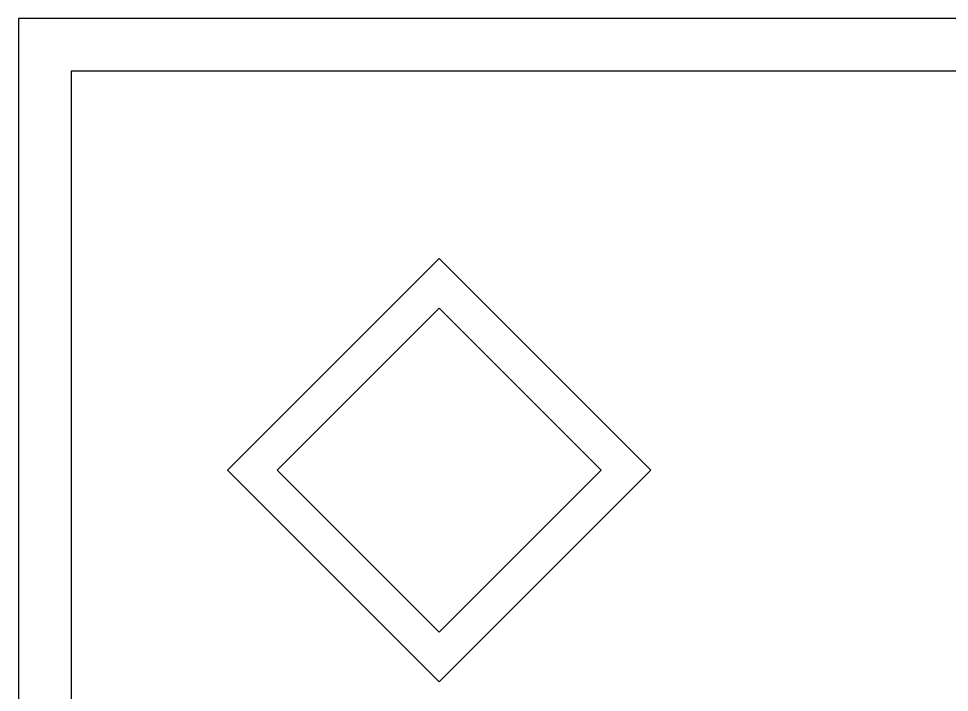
# Model space of a CAD drawing. Extents: x -109 to 1815, y -14679 to 345.
# Drawn here: x 49.694 to 50.224, y 6.203 to 6.587 of the extents above; entities that cross this region are included whole.
import ezdxf

# ---------------------------------------------------------------- set-up
doc = ezdxf.new("R2010")
doc.units = 0
doc.header["$MEASUREMENT"] = 0
doc.layers.add('VARANDA', color=1, linetype='CONTINUOUS')

msp = doc.modelspace()

# ---------------------------------------------------------------- linework, layer by layer
at = {"layer": 'VARANDA'}
for p, q in [((49.69396, 6.58669), (49.69396, 5.87232)), ((50.83306, 6.58669), (49.69396, 6.58669)), ((49.72396, 6.55669), (49.72396, 5.90232)), ((50.80306, 6.55669), (49.72396, 6.55669)), ((49.81291, 6.32962), (49.93339, 6.45009)), ((49.93339, 6.45009), (50.05386, 6.32962)), ((49.8412, 6.32962), (49.93339, 6.42181)), ((49.93339, 6.42181), (50.02558, 6.32962)), ((49.93339, 6.20914), (49.81291, 6.32962)), ((49.93339, 6.23743), (49.8412, 6.32962)), ((50.05386, 6.32962), (49.93339, 6.20914)), ((50.02558, 6.32962), (49.93339, 6.23743))]:
    msp.add_line(p, q, dxfattribs=at)

doc.saveas('drawing.dxf')
